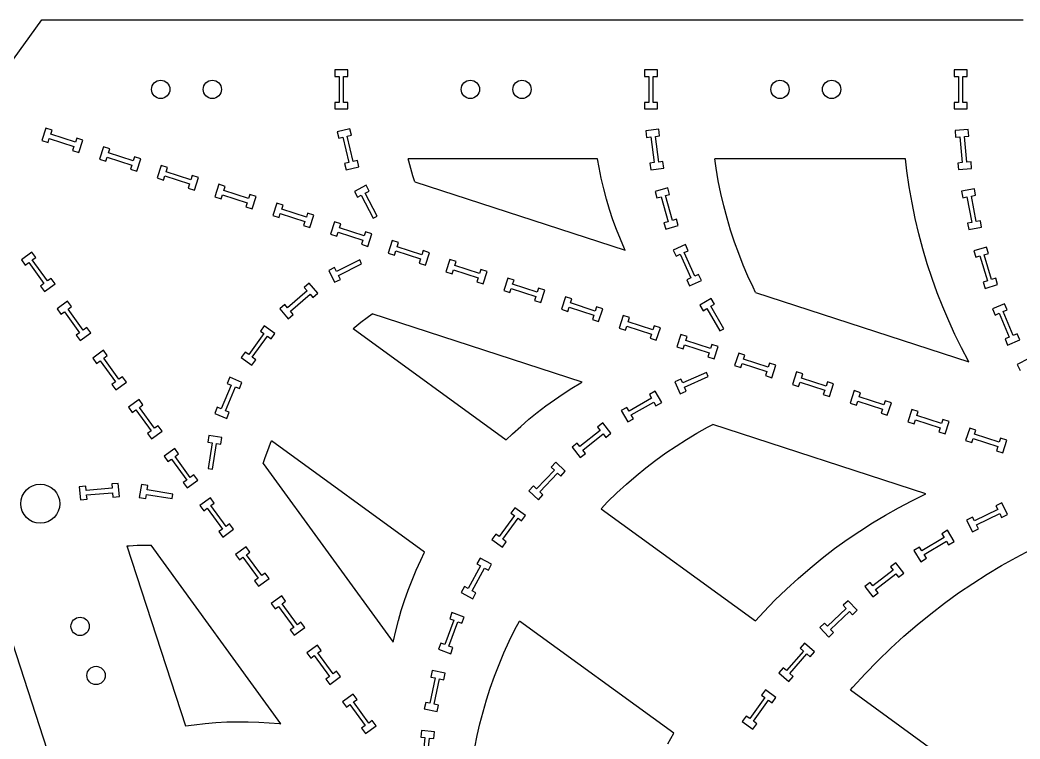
# Model space of a CAD drawing. Header units: inches. Extents: x 4 to 84.1, y 3.9 to 96.4.
# Drawn here: x 42.65 to 57.06, y 86.04 to 96.4 of the extents above; entities that cross this region are included whole.
import ezdxf

# ---------------------------------------------------------------- set-up
doc = ezdxf.new("R2010")
doc.units = ezdxf.units.IN
doc.layers.add('red', color=1, linetype='CONTINUOUS')

msp = doc.modelspace()

# ---------------------------------------------------------------- linework, layer by layer
for p, q in [((47.374, 95.682), (47.185, 95.682)), ((47.185, 95.682), (47.185, 95.587)), ((47.185, 95.587), (47.247, 95.587)), ((47.247, 95.587), (47.247, 95.213)), ((47.311, 95.587), (47.374, 95.587)), ((47.311, 95.213), (47.311, 95.587)), ((47.374, 95.587), (47.374, 95.682)), ((51.836, 95.682), (51.647, 95.682)), ((51.647, 95.682), (51.647, 95.587)), ((51.647, 95.587), (51.71, 95.587)), ((51.71, 95.587), (51.71, 95.213)), ((51.774, 95.587), (51.836, 95.587)), ((51.774, 95.213), (51.774, 95.587)), ((51.836, 95.587), (51.836, 95.682)), ((56.299, 95.682), (56.11, 95.682)), ((56.11, 95.682), (56.11, 95.587)), ((56.11, 95.587), (56.172, 95.587)), ((56.172, 95.587), (56.172, 95.213)), ((56.236, 95.587), (56.299, 95.587)), ((56.236, 95.213), (56.236, 95.587)), ((56.299, 95.587), (56.299, 95.682)), ((47.247, 95.213), (47.185, 95.213)), ((47.185, 95.213), (47.185, 95.118)), ((47.185, 95.118), (47.374, 95.118)), ((47.374, 95.213), (47.311, 95.213)), ((47.374, 95.118), (47.374, 95.213)), ((51.71, 95.213), (51.647, 95.213)), ((51.647, 95.213), (51.647, 95.118)), ((51.647, 95.118), (51.836, 95.118)), ((51.836, 95.213), (51.774, 95.213)), ((51.836, 95.118), (51.836, 95.213)), ((56.172, 95.213), (56.11, 95.213)), ((56.11, 95.213), (56.11, 95.118)), ((56.11, 95.118), (56.299, 95.118)), ((56.299, 95.213), (56.236, 95.213)), ((56.299, 95.118), (56.299, 95.213)), ((43.02, 94.843), (42.961, 94.663)), ((43.11, 94.814), (43.02, 94.843)), ((47.404, 94.832), (47.22, 94.789)), ((47.426, 94.74), (47.404, 94.832)), ((43.052, 94.634), (43.071, 94.693)), ((43.071, 94.693), (43.426, 94.578)), ((43.091, 94.754), (43.11, 94.814)), ((43.446, 94.639), (43.091, 94.754)), ((43.466, 94.698), (43.446, 94.639)), ((43.556, 94.669), (43.466, 94.698)), ((47.22, 94.789), (47.242, 94.696)), ((47.242, 94.696), (47.302, 94.711)), ((47.302, 94.711), (47.388, 94.347)), ((47.365, 94.725), (47.426, 94.74)), ((47.45, 94.362), (47.365, 94.725)), ((51.855, 94.825), (51.667, 94.801)), ((51.667, 94.801), (51.679, 94.706)), ((51.679, 94.706), (51.741, 94.714)), ((51.741, 94.714), (51.789, 94.344)), ((51.805, 94.722), (51.867, 94.73)), ((51.853, 94.352), (51.805, 94.722)), ((51.867, 94.73), (51.855, 94.825)), ((56.312, 94.822), (56.124, 94.805)), ((56.124, 94.805), (56.132, 94.71)), ((56.132, 94.71), (56.195, 94.716)), ((56.195, 94.716), (56.228, 94.344)), ((56.258, 94.722), (56.321, 94.727)), ((56.292, 94.35), (56.258, 94.722)), ((56.321, 94.727), (56.312, 94.822)), ((42.961, 94.663), (43.052, 94.634)), ((43.426, 94.578), (43.407, 94.519)), ((43.498, 94.489), (43.556, 94.669)), ((43.852, 94.573), (43.794, 94.393)), ((43.943, 94.543), (43.852, 94.573)), ((43.923, 94.484), (43.943, 94.543)), ((43.407, 94.519), (43.498, 94.489)), ((43.884, 94.364), (43.903, 94.423)), ((43.903, 94.423), (44.259, 94.308)), ((44.278, 94.368), (43.923, 94.484)), ((44.298, 94.428), (44.278, 94.368)), ((44.388, 94.398), (44.298, 94.428)), ((44.33, 94.219), (44.388, 94.398)), ((43.794, 94.393), (43.884, 94.364)), ((44.259, 94.308), (44.239, 94.248)), ((44.684, 94.302), (44.626, 94.123)), ((44.775, 94.273), (44.684, 94.302)), ((44.755, 94.213), (44.775, 94.273)), ((47.388, 94.347), (47.327, 94.333)), ((47.327, 94.333), (47.349, 94.24)), ((47.349, 94.24), (47.533, 94.283)), ((47.511, 94.376), (47.45, 94.362)), ((47.533, 94.283), (47.511, 94.376)), ((51.789, 94.344), (51.727, 94.336)), ((51.727, 94.336), (51.74, 94.241)), ((51.74, 94.241), (51.927, 94.266)), ((51.915, 94.36), (51.853, 94.352)), ((51.927, 94.266), (51.915, 94.36)), ((56.228, 94.344), (56.166, 94.338)), ((56.166, 94.338), (56.174, 94.243)), ((56.174, 94.243), (56.363, 94.26)), ((56.354, 94.355), (56.292, 94.35)), ((56.363, 94.26), (56.354, 94.355)), ((44.239, 94.248), (44.33, 94.219)), ((44.626, 94.123), (44.716, 94.093)), ((44.716, 94.093), (44.736, 94.153)), ((44.736, 94.153), (45.091, 94.037)), ((45.111, 94.098), (44.755, 94.213)), ((45.13, 94.157), (45.111, 94.098)), ((45.221, 94.128), (45.13, 94.157)), ((45.162, 93.948), (45.221, 94.128)), ((45.091, 94.037), (45.072, 93.978)), ((45.072, 93.978), (45.162, 93.948)), ((45.516, 94.032), (45.458, 93.852)), ((45.607, 94.002), (45.516, 94.032)), ((45.588, 93.943), (45.607, 94.002)), ((47.635, 94.017), (47.468, 93.93)), ((47.679, 93.932), (47.635, 94.017)), ((51.984, 93.979), (51.802, 93.928)), ((52.01, 93.887), (51.984, 93.979)), ((56.403, 93.967), (56.217, 93.932)), ((56.42, 93.874), (56.403, 93.967)), ((45.458, 93.852), (45.548, 93.823)), ((45.548, 93.823), (45.568, 93.882)), ((45.568, 93.882), (45.923, 93.767)), ((45.943, 93.828), (45.588, 93.943)), ((45.962, 93.887), (45.943, 93.828)), ((46.053, 93.858), (45.962, 93.887)), ((45.994, 93.678), (46.053, 93.858)), ((47.468, 93.93), (47.511, 93.845)), ((47.511, 93.845), (47.567, 93.874)), ((47.567, 93.874), (47.738, 93.542)), ((47.624, 93.903), (47.679, 93.932)), ((47.795, 93.571), (47.624, 93.903)), ((51.802, 93.928), (51.828, 93.836)), ((51.828, 93.836), (51.888, 93.853)), ((51.888, 93.853), (51.989, 93.493)), ((51.95, 93.87), (52.01, 93.887)), ((52.05, 93.511), (51.95, 93.87)), ((56.217, 93.932), (56.235, 93.839)), ((56.235, 93.839), (56.296, 93.85)), ((56.296, 93.85), (56.365, 93.483)), ((56.359, 93.862), (56.42, 93.874)), ((56.428, 93.495), (56.359, 93.862)), ((45.923, 93.767), (45.904, 93.707)), ((45.904, 93.707), (45.994, 93.678)), ((46.348, 93.762), (46.29, 93.582)), ((46.439, 93.732), (46.348, 93.762)), ((46.42, 93.673), (46.439, 93.732)), ((46.29, 93.582), (46.381, 93.552)), ((46.381, 93.552), (46.4, 93.612)), ((46.4, 93.612), (46.755, 93.496)), ((46.775, 93.557), (46.42, 93.673)), ((46.794, 93.617), (46.775, 93.557)), ((46.885, 93.587), (46.794, 93.617)), ((46.826, 93.408), (46.885, 93.587)), ((47.738, 93.542), (47.795, 93.571)), ((46.755, 93.496), (46.736, 93.437)), ((46.736, 93.437), (46.826, 93.408)), ((47.181, 93.491), (47.122, 93.311)), ((47.271, 93.462), (47.181, 93.491)), ((47.252, 93.402), (47.271, 93.462)), ((47.607, 93.287), (47.252, 93.402)), ((51.989, 93.493), (51.929, 93.476)), ((51.929, 93.476), (51.954, 93.385)), ((51.954, 93.385), (52.136, 93.436)), ((52.111, 93.527), (52.05, 93.511)), ((52.136, 93.436), (52.111, 93.527)), ((56.365, 93.483), (56.304, 93.472)), ((56.304, 93.472), (56.321, 93.378)), ((56.321, 93.378), (56.507, 93.413)), ((56.489, 93.507), (56.428, 93.495)), ((56.507, 93.413), (56.489, 93.507)), ((47.122, 93.311), (47.213, 93.282)), ((47.213, 93.282), (47.232, 93.341)), ((47.232, 93.341), (47.587, 93.226)), ((47.626, 93.346), (47.607, 93.287)), ((47.717, 93.317), (47.626, 93.346)), ((47.659, 93.137), (47.717, 93.317)), ((47.587, 93.226), (47.568, 93.167)), ((47.568, 93.167), (47.659, 93.137)), ((48.013, 93.221), (47.954, 93.041)), ((48.103, 93.191), (48.013, 93.221)), ((48.084, 93.132), (48.103, 93.191)), ((48.439, 93.016), (48.084, 93.132)), ((52.237, 93.162), (52.064, 93.084)), ((52.276, 93.075), (52.237, 93.162)), ((56.576, 93.126), (56.395, 93.072)), ((56.604, 93.035), (56.576, 93.126)), ((42.821, 93.054), (42.668, 92.943)), ((42.877, 92.977), (42.821, 93.054)), ((42.826, 92.941), (42.877, 92.977)), ((47.954, 93.041), (48.045, 93.012)), ((48.045, 93.012), (48.064, 93.071)), ((48.064, 93.071), (48.42, 92.956)), ((48.459, 93.076), (48.439, 93.016)), ((48.549, 93.046), (48.459, 93.076)), ((48.491, 92.867), (48.549, 93.046)), ((52.064, 93.084), (52.104, 92.997)), ((52.104, 92.997), (52.161, 93.023)), ((52.161, 93.023), (52.314, 92.682)), ((52.219, 93.049), (52.276, 93.075)), ((52.372, 92.709), (52.219, 93.049)), ((56.395, 93.072), (56.422, 92.981)), ((56.422, 92.981), (56.482, 92.999)), ((56.482, 92.999), (56.59, 92.641)), ((56.544, 93.017), (56.604, 93.035)), ((56.651, 92.659), (56.544, 93.017)), ((42.668, 92.943), (42.724, 92.866)), ((42.724, 92.866), (42.775, 92.903)), ((42.775, 92.903), (42.994, 92.601)), ((43.046, 92.638), (42.826, 92.941)), ((47.182, 92.831), (47.097, 92.788)), ((47.21, 92.775), (47.182, 92.831)), ((47.544, 92.942), (47.21, 92.775)), ((47.238, 92.718), (47.572, 92.885)), ((47.572, 92.885), (47.544, 92.942)), ((48.42, 92.956), (48.4, 92.896)), ((48.4, 92.896), (48.491, 92.867)), ((48.845, 92.95), (48.787, 92.771)), ((48.936, 92.921), (48.845, 92.95)), ((48.916, 92.861), (48.936, 92.921)), ((49.271, 92.746), (48.916, 92.861)), ((43.097, 92.675), (43.046, 92.638)), ((43.153, 92.598), (43.097, 92.675)), ((47.097, 92.788), (47.181, 92.619)), ((47.266, 92.662), (47.238, 92.718)), ((48.787, 92.771), (48.877, 92.741)), ((48.877, 92.741), (48.896, 92.801)), ((48.896, 92.801), (49.252, 92.685)), ((49.252, 92.685), (49.232, 92.626)), ((49.291, 92.806), (49.271, 92.746)), ((49.381, 92.776), (49.291, 92.806)), ((49.323, 92.596), (49.381, 92.776)), ((49.677, 92.68), (49.619, 92.5)), ((49.768, 92.651), (49.677, 92.68)), ((52.314, 92.682), (52.257, 92.657)), ((52.429, 92.734), (52.372, 92.709)), ((52.469, 92.647), (52.429, 92.734)), ((56.711, 92.677), (56.651, 92.659)), ((56.738, 92.586), (56.711, 92.677)), ((42.994, 92.601), (42.944, 92.564)), ((42.944, 92.564), (43, 92.487)), ((43, 92.487), (43.153, 92.598)), ((46.818, 92.607), (46.746, 92.545)), ((46.746, 92.545), (46.787, 92.497)), ((46.941, 92.464), (46.818, 92.607)), ((47.181, 92.619), (47.266, 92.662)), ((49.232, 92.626), (49.323, 92.596)), ((49.709, 92.471), (49.729, 92.53)), ((49.729, 92.53), (50.084, 92.415)), ((49.748, 92.591), (49.768, 92.651)), ((50.104, 92.476), (49.748, 92.591)), ((50.123, 92.535), (50.104, 92.476)), ((50.214, 92.506), (50.123, 92.535)), ((52.257, 92.657), (52.296, 92.57)), ((52.296, 92.57), (52.469, 92.647)), ((56.59, 92.641), (56.53, 92.623)), ((56.53, 92.623), (56.557, 92.532)), ((56.557, 92.532), (56.738, 92.586)), ((46.787, 92.497), (46.504, 92.253)), ((46.546, 92.205), (46.828, 92.449)), ((46.828, 92.449), (46.869, 92.402)), ((46.869, 92.402), (46.941, 92.464)), ((49.619, 92.5), (49.709, 92.471)), ((50.084, 92.415), (50.065, 92.355)), ((50.155, 92.326), (50.214, 92.506)), ((50.509, 92.41), (50.451, 92.23)), ((50.6, 92.38), (50.509, 92.41)), ((50.581, 92.321), (50.6, 92.38)), ((52.609, 92.387), (52.446, 92.292)), ((52.657, 92.305), (52.609, 92.387)), ((43.335, 92.346), (43.182, 92.235)), ((43.182, 92.235), (43.238, 92.158)), ((43.391, 92.269), (43.335, 92.346)), ((43.341, 92.233), (43.391, 92.269)), ((46.463, 92.3), (46.391, 92.238)), ((46.391, 92.238), (46.515, 92.095)), ((46.504, 92.253), (46.463, 92.3)), ((50.065, 92.355), (50.155, 92.326)), ((50.542, 92.2), (50.561, 92.26)), ((50.561, 92.26), (50.916, 92.144)), ((50.936, 92.205), (50.581, 92.321)), ((50.955, 92.265), (50.936, 92.205)), ((51.046, 92.235), (50.955, 92.265)), ((52.446, 92.292), (52.493, 92.21)), ((52.493, 92.21), (52.548, 92.241)), ((52.548, 92.241), (52.734, 91.918)), ((52.603, 92.273), (52.657, 92.305)), ((52.79, 91.95), (52.603, 92.273)), ((56.838, 92.309), (56.664, 92.235)), ((56.875, 92.221), (56.838, 92.309)), ((43.238, 92.158), (43.289, 92.195)), ((43.289, 92.195), (43.508, 91.893)), ((43.56, 91.931), (43.341, 92.233)), ((46.515, 92.095), (46.587, 92.157)), ((46.587, 92.157), (46.546, 92.205)), ((50.451, 92.23), (50.542, 92.2)), ((50.916, 92.144), (50.897, 92.085)), ((50.987, 92.056), (51.046, 92.235)), ((51.342, 92.139), (51.283, 91.959)), ((51.432, 92.11), (51.342, 92.139)), ((51.413, 92.05), (51.432, 92.11)), ((56.664, 92.235), (56.701, 92.147)), ((56.701, 92.147), (56.758, 92.172)), ((56.758, 92.172), (56.903, 91.827)), ((56.817, 92.197), (56.875, 92.221)), ((56.962, 91.852), (56.817, 92.197)), ((43.611, 91.967), (43.56, 91.931)), ((43.667, 91.89), (43.611, 91.967)), ((46.169, 91.993), (46.113, 91.916)), ((46.322, 91.882), (46.169, 91.993)), ((50.897, 92.085), (50.987, 92.056)), ((51.283, 91.959), (51.374, 91.93)), ((51.374, 91.93), (51.393, 91.989)), ((51.393, 91.989), (51.748, 91.874)), ((51.768, 91.935), (51.413, 92.05)), ((51.787, 91.994), (51.768, 91.935)), ((51.878, 91.965), (51.787, 91.994)), ((51.819, 91.785), (51.878, 91.965)), ((52.734, 91.918), (52.79, 91.95)), ((43.508, 91.893), (43.458, 91.856)), ((43.458, 91.856), (43.514, 91.779)), ((43.514, 91.779), (43.667, 91.89)), ((46.164, 91.879), (45.944, 91.577)), ((45.996, 91.539), (46.216, 91.841)), ((46.113, 91.916), (46.164, 91.879)), ((46.216, 91.841), (46.266, 91.805)), ((46.266, 91.805), (46.322, 91.882)), ((51.748, 91.874), (51.729, 91.815)), ((51.729, 91.815), (51.819, 91.785)), ((52.174, 91.869), (52.115, 91.689)), ((52.264, 91.839), (52.174, 91.869)), ((52.245, 91.78), (52.264, 91.839)), ((56.903, 91.827), (56.846, 91.803)), ((56.846, 91.803), (56.882, 91.715)), ((57.02, 91.877), (56.962, 91.852)), ((57.057, 91.789), (57.02, 91.877)), ((52.115, 91.689), (52.206, 91.66)), ((52.206, 91.66), (52.225, 91.719)), ((52.225, 91.719), (52.58, 91.604)), ((52.6, 91.665), (52.245, 91.78)), ((52.619, 91.724), (52.6, 91.665)), ((52.71, 91.695), (52.619, 91.724)), ((52.652, 91.515), (52.71, 91.695)), ((56.882, 91.715), (57.057, 91.789)), ((43.85, 91.639), (43.697, 91.528)), ((43.697, 91.528), (43.753, 91.45)), ((43.906, 91.562), (43.85, 91.639)), ((43.855, 91.525), (43.906, 91.562)), ((44.075, 91.223), (43.855, 91.525)), ((45.894, 91.614), (45.838, 91.536)), ((45.838, 91.536), (45.991, 91.425)), ((45.944, 91.577), (45.894, 91.614)), ((46.047, 91.502), (45.996, 91.539)), ((52.58, 91.604), (52.561, 91.544)), ((52.561, 91.544), (52.652, 91.515)), ((53.006, 91.598), (52.947, 91.419)), ((53.096, 91.569), (53.006, 91.598)), ((53.077, 91.51), (53.096, 91.569)), ((57.186, 91.522), (57.019, 91.433)), ((43.753, 91.45), (43.803, 91.487)), ((43.803, 91.487), (44.023, 91.185)), ((45.991, 91.425), (46.047, 91.502)), ((52.947, 91.419), (53.038, 91.389)), ((53.038, 91.389), (53.057, 91.449)), ((53.057, 91.449), (53.413, 91.333)), ((53.432, 91.394), (53.077, 91.51)), ((53.452, 91.454), (53.432, 91.394)), ((53.542, 91.424), (53.452, 91.454)), ((53.484, 91.244), (53.542, 91.424)), ((57.019, 91.433), (57.064, 91.349)), ((44.125, 91.259), (44.075, 91.223)), ((44.181, 91.182), (44.125, 91.259)), ((45.673, 91.25), (45.636, 91.162)), ((45.847, 91.177), (45.673, 91.25)), ((52.54, 91.32), (52.199, 91.168)), ((52.225, 91.11), (52.566, 91.261)), ((52.566, 91.261), (52.54, 91.32)), ((53.413, 91.333), (53.393, 91.274)), ((53.393, 91.274), (53.484, 91.244)), ((53.838, 91.328), (53.78, 91.148)), ((53.929, 91.299), (53.838, 91.328)), ((53.909, 91.239), (53.929, 91.299)), ((54.265, 91.124), (53.909, 91.239)), ((44.023, 91.185), (43.972, 91.148)), ((43.972, 91.148), (44.028, 91.071)), ((44.028, 91.071), (44.181, 91.182)), ((45.694, 91.138), (45.549, 90.794)), ((45.608, 90.769), (45.753, 91.113)), ((45.636, 91.162), (45.694, 91.138)), ((45.753, 91.113), (45.81, 91.089)), ((45.81, 91.089), (45.847, 91.177)), ((52.173, 91.225), (52.086, 91.186)), ((52.086, 91.186), (52.163, 91.014)), ((52.199, 91.168), (52.173, 91.225)), ((52.25, 91.052), (52.225, 91.11)), ((53.78, 91.148), (53.87, 91.119)), ((53.87, 91.119), (53.89, 91.178)), ((53.89, 91.178), (54.245, 91.063)), ((54.284, 91.183), (54.265, 91.124)), ((54.374, 91.154), (54.284, 91.183)), ((54.316, 90.974), (54.374, 91.154)), ((51.751, 90.948), (51.426, 90.763)), ((51.802, 91.05), (51.72, 91.003)), ((51.72, 91.003), (51.751, 90.948)), ((51.896, 90.886), (51.802, 91.05)), ((52.163, 91.014), (52.25, 91.052)), ((54.245, 91.063), (54.225, 91.003)), ((54.225, 91.003), (54.316, 90.974)), ((54.67, 91.058), (54.612, 90.878)), ((54.761, 91.028), (54.67, 91.058)), ((54.741, 90.969), (54.761, 91.028)), ((55.097, 90.853), (54.741, 90.969)), ((44.364, 90.931), (44.211, 90.82)), ((44.211, 90.82), (44.267, 90.743)), ((44.42, 90.854), (44.364, 90.931)), ((44.369, 90.817), (44.42, 90.854)), ((44.589, 90.515), (44.369, 90.817)), ((45.491, 90.818), (45.454, 90.73)), ((45.549, 90.794), (45.491, 90.818)), ((51.395, 90.817), (51.313, 90.77)), ((51.426, 90.763), (51.395, 90.817)), ((51.458, 90.708), (51.782, 90.893)), ((51.782, 90.893), (51.813, 90.839)), ((51.813, 90.839), (51.896, 90.886)), ((54.612, 90.878), (54.702, 90.848)), ((54.702, 90.848), (54.722, 90.908)), ((54.722, 90.908), (55.077, 90.792)), ((55.116, 90.913), (55.097, 90.853)), ((55.207, 90.883), (55.116, 90.913)), ((55.148, 90.704), (55.207, 90.883)), ((44.267, 90.743), (44.318, 90.779)), ((44.318, 90.779), (44.537, 90.477)), ((45.454, 90.73), (45.628, 90.657)), ((45.665, 90.745), (45.608, 90.769)), ((45.628, 90.657), (45.665, 90.745)), ((51.313, 90.77), (51.406, 90.606)), ((51.406, 90.606), (51.489, 90.653)), ((51.489, 90.653), (51.458, 90.708)), ((55.077, 90.792), (55.058, 90.733)), ((55.058, 90.733), (55.148, 90.704)), ((55.502, 90.787), (55.444, 90.608)), ((55.593, 90.758), (55.502, 90.787)), ((55.574, 90.698), (55.593, 90.758)), ((55.929, 90.583), (55.574, 90.698)), ((44.639, 90.551), (44.589, 90.515)), ((44.695, 90.474), (44.639, 90.551)), ((51.047, 90.592), (50.972, 90.532)), ((50.972, 90.532), (51.011, 90.483)), ((51.164, 90.443), (51.047, 90.592)), ((55.444, 90.608), (55.535, 90.578)), ((55.535, 90.578), (55.554, 90.638)), ((55.554, 90.638), (55.909, 90.522)), ((55.909, 90.522), (55.89, 90.463)), ((55.948, 90.642), (55.929, 90.583)), ((56.039, 90.613), (55.948, 90.642)), ((55.98, 90.433), (56.039, 90.613)), ((56.335, 90.517), (56.276, 90.337)), ((56.425, 90.487), (56.335, 90.517)), ((44.537, 90.477), (44.487, 90.44)), ((44.487, 90.44), (44.543, 90.363)), ((44.543, 90.363), (44.695, 90.474)), ((45.368, 90.409), (45.354, 90.315)), ((45.555, 90.381), (45.368, 90.409)), ((45.541, 90.286), (45.555, 90.381)), ((51.011, 90.483), (50.718, 90.252)), ((50.758, 90.201), (51.051, 90.433)), ((51.051, 90.433), (51.089, 90.384)), ((51.089, 90.384), (51.164, 90.443)), ((55.89, 90.463), (55.98, 90.433)), ((56.367, 90.308), (56.386, 90.367)), ((56.386, 90.367), (56.741, 90.252)), ((56.406, 90.428), (56.425, 90.487)), ((56.761, 90.313), (56.406, 90.428)), ((56.78, 90.372), (56.761, 90.313)), ((56.871, 90.343), (56.78, 90.372)), ((44.878, 90.223), (44.725, 90.112)), ((44.934, 90.146), (44.878, 90.223)), ((45.354, 90.315), (45.416, 90.305)), ((45.416, 90.305), (45.359, 89.936)), ((45.423, 89.927), (45.479, 90.296)), ((45.479, 90.296), (45.541, 90.286)), ((50.679, 90.301), (50.605, 90.242)), ((50.605, 90.242), (50.722, 90.093)), ((50.718, 90.252), (50.679, 90.301)), ((56.276, 90.337), (56.367, 90.308)), ((56.741, 90.252), (56.722, 90.192)), ((56.813, 90.163), (56.871, 90.343)), ((44.725, 90.112), (44.781, 90.035)), ((44.884, 90.109), (44.934, 90.146)), ((45.103, 89.807), (44.884, 90.109)), ((50.722, 90.093), (50.797, 90.152)), ((50.797, 90.152), (50.758, 90.201)), ((56.722, 90.192), (56.813, 90.163)), ((44.781, 90.035), (44.832, 90.071)), ((44.832, 90.071), (45.051, 89.769)), ((45.359, 89.936), (45.423, 89.927)), ((50.37, 90.025), (50.304, 89.956)), ((50.304, 89.956), (50.35, 89.913)), ((50.507, 89.895), (50.37, 90.025)), ((45.154, 89.844), (45.103, 89.807)), ((45.21, 89.767), (45.154, 89.844)), ((50.35, 89.913), (50.093, 89.641)), ((50.14, 89.597), (50.396, 89.869)), ((50.396, 89.869), (50.442, 89.826)), ((50.442, 89.826), (50.507, 89.895)), ((43.598, 89.681), (43.503, 89.673)), ((43.503, 89.673), (43.519, 89.485)), ((43.603, 89.619), (43.598, 89.681)), ((43.975, 89.65), (43.603, 89.619)), ((44.065, 89.721), (43.97, 89.713)), ((43.97, 89.713), (43.975, 89.65)), ((44.081, 89.532), (44.065, 89.721)), ((44.397, 89.703), (44.366, 89.517)), ((44.491, 89.688), (44.397, 89.703)), ((44.481, 89.626), (44.491, 89.688)), ((45.051, 89.769), (45.001, 89.733)), ((45.001, 89.733), (45.057, 89.655)), ((45.057, 89.655), (45.21, 89.767)), ((50.048, 89.684), (49.982, 89.615)), ((50.093, 89.641), (50.048, 89.684)), ((43.608, 89.555), (43.981, 89.587)), ((43.614, 89.493), (43.608, 89.555)), ((43.981, 89.587), (43.986, 89.524)), ((43.986, 89.524), (44.081, 89.532)), ((44.366, 89.517), (44.46, 89.501)), ((44.46, 89.501), (44.47, 89.563)), ((44.47, 89.563), (44.839, 89.502)), ((44.849, 89.566), (44.481, 89.626)), ((44.839, 89.502), (44.849, 89.566)), ((45.393, 89.515), (45.24, 89.404)), ((45.449, 89.438), (45.393, 89.515)), ((49.982, 89.615), (50.12, 89.485)), ((50.12, 89.485), (50.185, 89.554)), ((50.185, 89.554), (50.14, 89.597)), ((43.519, 89.485), (43.614, 89.493)), ((45.24, 89.404), (45.296, 89.327)), ((45.296, 89.327), (45.346, 89.364)), ((45.346, 89.364), (45.566, 89.061)), ((45.398, 89.401), (45.449, 89.438)), ((45.618, 89.099), (45.398, 89.401)), ((49.78, 89.37), (49.724, 89.293)), ((49.933, 89.259), (49.78, 89.37)), ((56.798, 89.441), (56.712, 89.399)), ((56.712, 89.399), (56.74, 89.343)), ((56.881, 89.271), (56.798, 89.441)), ((49.774, 89.256), (49.555, 88.954)), ((49.606, 88.916), (49.826, 89.218)), ((49.724, 89.293), (49.774, 89.256)), ((49.826, 89.218), (49.877, 89.182)), ((49.877, 89.182), (49.933, 89.259)), ((56.377, 89.235), (56.291, 89.193)), ((56.404, 89.179), (56.377, 89.235)), ((56.74, 89.343), (56.404, 89.179)), ((56.432, 89.122), (56.768, 89.286)), ((56.768, 89.286), (56.795, 89.229)), ((56.795, 89.229), (56.881, 89.271)), ((45.668, 89.136), (45.618, 89.099)), ((45.724, 89.059), (45.668, 89.136)), ((56.291, 89.193), (56.374, 89.024)), ((56.374, 89.024), (56.46, 89.065)), ((56.46, 89.065), (56.432, 89.122)), ((45.566, 89.061), (45.515, 89.025)), ((45.515, 89.025), (45.571, 88.948)), ((45.571, 88.948), (45.724, 89.059)), ((49.504, 88.991), (49.448, 88.913)), ((49.555, 88.954), (49.504, 88.991)), ((55.966, 88.943), (55.646, 88.749)), ((56.015, 89.045), (55.933, 88.996)), ((55.933, 88.996), (55.966, 88.943)), ((56.113, 88.884), (56.015, 89.045)), ((45.907, 88.807), (45.754, 88.696)), ((45.963, 88.73), (45.907, 88.807)), ((49.448, 88.913), (49.601, 88.802)), ((49.601, 88.802), (49.657, 88.879)), ((49.657, 88.879), (49.606, 88.916)), ((55.614, 88.803), (55.532, 88.753)), ((55.646, 88.749), (55.614, 88.803)), ((55.679, 88.694), (55.999, 88.888)), ((55.999, 88.888), (56.031, 88.834)), ((56.031, 88.834), (56.113, 88.884)), ((45.754, 88.696), (45.81, 88.619)), ((45.81, 88.619), (45.861, 88.656)), ((45.861, 88.656), (46.08, 88.353)), ((45.912, 88.693), (45.963, 88.73)), ((46.132, 88.391), (45.912, 88.693)), ((49.278, 88.645), (49.232, 88.561)), ((49.444, 88.555), (49.278, 88.645)), ((55.532, 88.753), (55.63, 88.592)), ((55.63, 88.592), (55.712, 88.641)), ((55.712, 88.641), (55.679, 88.694)), ((49.287, 88.531), (49.108, 88.204)), ((49.164, 88.173), (49.343, 88.501)), ((49.232, 88.561), (49.287, 88.531)), ((49.343, 88.501), (49.398, 88.471)), ((49.398, 88.471), (49.444, 88.555)), ((55.272, 88.576), (55.196, 88.519)), ((55.196, 88.519), (55.234, 88.469)), ((55.386, 88.426), (55.272, 88.576)), ((46.08, 88.353), (46.029, 88.317)), ((46.085, 88.24), (46.238, 88.351)), ((46.182, 88.428), (46.132, 88.391)), ((46.238, 88.351), (46.182, 88.428)), ((55.234, 88.469), (54.937, 88.242)), ((54.976, 88.192), (55.273, 88.418)), ((55.273, 88.418), (55.311, 88.368)), ((55.311, 88.368), (55.386, 88.426)), ((46.029, 88.317), (46.085, 88.24)), ((49.053, 88.234), (49.008, 88.15)), ((49.108, 88.204), (49.053, 88.234)), ((54.899, 88.292), (54.823, 88.234)), ((54.823, 88.234), (54.938, 88.084)), ((54.937, 88.242), (54.899, 88.292)), ((46.421, 88.099), (46.268, 87.988)), ((46.477, 88.022), (46.421, 88.099)), ((49.008, 88.15), (49.173, 88.059)), ((49.219, 88.143), (49.164, 88.173)), ((49.173, 88.059), (49.219, 88.143)), ((54.938, 88.084), (55.014, 88.142)), ((55.014, 88.142), (54.976, 88.192)), ((46.268, 87.988), (46.324, 87.911)), ((46.324, 87.911), (46.375, 87.948)), ((46.375, 87.948), (46.594, 87.646)), ((46.427, 87.985), (46.477, 88.022)), ((46.646, 87.683), (46.427, 87.985)), ((54.557, 87.919), (54.286, 87.663)), ((54.584, 88.03), (54.514, 87.965)), ((54.514, 87.965), (54.557, 87.919)), ((54.713, 87.893), (54.584, 88.03)), ((48.874, 87.86), (48.841, 87.77)), ((48.841, 87.77), (48.899, 87.749)), ((49.051, 87.794), (48.874, 87.86)), ((49.018, 87.705), (49.051, 87.794)), ((54.33, 87.616), (54.601, 87.873)), ((54.601, 87.873), (54.644, 87.827)), ((54.644, 87.827), (54.713, 87.893)), ((46.594, 87.646), (46.544, 87.609)), ((46.6, 87.532), (46.753, 87.643)), ((46.697, 87.72), (46.646, 87.683)), ((46.753, 87.643), (46.697, 87.72)), ((48.899, 87.749), (48.769, 87.398)), ((48.829, 87.376), (48.959, 87.726)), ((48.959, 87.726), (49.018, 87.705)), ((54.243, 87.708), (54.173, 87.643)), ((54.173, 87.643), (54.303, 87.506)), ((54.286, 87.663), (54.243, 87.708)), ((46.544, 87.609), (46.6, 87.532)), ((54.303, 87.506), (54.372, 87.571)), ((54.372, 87.571), (54.33, 87.616)), ((46.935, 87.391), (46.783, 87.28)), ((46.991, 87.314), (46.935, 87.391)), ((48.711, 87.42), (48.678, 87.331)), ((48.769, 87.398), (48.711, 87.42)), ((48.888, 87.354), (48.829, 87.376)), ((48.855, 87.265), (48.888, 87.354)), ((53.956, 87.417), (53.894, 87.345)), ((53.894, 87.345), (53.941, 87.304)), ((54.099, 87.292), (53.956, 87.417)), ((46.783, 87.28), (46.839, 87.203)), ((46.839, 87.203), (46.889, 87.24)), ((46.889, 87.24), (47.109, 86.938)), ((46.941, 87.277), (46.991, 87.314)), ((47.16, 86.975), (46.941, 87.277)), ((48.678, 87.331), (48.855, 87.265)), ((53.941, 87.304), (53.695, 87.022)), ((53.743, 86.98), (53.989, 87.262)), ((53.989, 87.262), (54.036, 87.22)), ((54.036, 87.22), (54.099, 87.292)), ((53.648, 87.064), (53.585, 86.992)), ((53.695, 87.022), (53.648, 87.064)), ((47.109, 86.938), (47.058, 86.901)), ((47.114, 86.824), (47.267, 86.935)), ((47.211, 87.012), (47.16, 86.975)), ((47.267, 86.935), (47.211, 87.012)), ((48.632, 86.917), (48.556, 86.551)), ((48.59, 87.023), (48.571, 86.93)), ((48.571, 86.93), (48.632, 86.917)), ((48.775, 86.984), (48.59, 87.023)), ((48.619, 86.538), (48.695, 86.904)), ((48.695, 86.904), (48.756, 86.891)), ((48.756, 86.891), (48.775, 86.984)), ((53.585, 86.992), (53.727, 86.867)), ((53.727, 86.867), (53.79, 86.939)), ((53.79, 86.939), (53.743, 86.98)), ((47.058, 86.901), (47.114, 86.824)), ((47.45, 86.683), (47.297, 86.572)), ((47.506, 86.606), (47.45, 86.683)), ((53.384, 86.633), (53.165, 86.331)), ((53.39, 86.747), (53.334, 86.67)), ((53.334, 86.67), (53.384, 86.633)), ((53.543, 86.636), (53.39, 86.747)), ((53.487, 86.559), (53.543, 86.636)), ((47.297, 86.572), (47.353, 86.495)), ((47.353, 86.495), (47.403, 86.532)), ((47.403, 86.532), (47.623, 86.23)), ((47.455, 86.57), (47.506, 86.606)), ((47.675, 86.267), (47.455, 86.57)), ((48.495, 86.564), (48.475, 86.471)), ((48.556, 86.551), (48.495, 86.564)), ((48.68, 86.525), (48.619, 86.538)), ((48.66, 86.432), (48.68, 86.525)), ((53.217, 86.293), (53.436, 86.595)), ((53.436, 86.595), (53.487, 86.559)), ((48.475, 86.471), (48.66, 86.432)), ((53.114, 86.368), (53.058, 86.29)), ((53.165, 86.331), (53.114, 86.368)), ((47.623, 86.23), (47.572, 86.193)), ((47.572, 86.193), (47.628, 86.116)), ((47.628, 86.116), (47.781, 86.227)), ((47.725, 86.304), (47.675, 86.267)), ((47.781, 86.227), (47.725, 86.304)), ((53.058, 86.29), (53.211, 86.179)), ((53.211, 86.179), (53.267, 86.256)), ((53.267, 86.256), (53.217, 86.293)), ((48.433, 86.158), (48.423, 86.064)), ((48.423, 86.064), (48.485, 86.057)), ((48.621, 86.139), (48.433, 86.158)), ((48.485, 86.057), (48.447, 85.686)), ((48.51, 85.679), (48.549, 86.05)), ((48.549, 86.05), (48.611, 86.044)), ((48.611, 86.044), (48.621, 86.139))]:
    msp.add_line(p, q)
for centre, radius in [((44.676, 95.4), 0.132), ((45.42, 95.4), 0.132), ((49.139, 95.4), 0.132), ((49.883, 95.4), 0.132), ((53.601, 95.4), 0.132), ((54.345, 95.4), 0.132), ((42.94, 89.428), 0.282), ((43.515, 87.66), 0.132), ((43.745, 86.952), 0.132)]:
    msp.add_circle(centre, radius)
at = {"layer": 'red'}
for p, q in [((42.466, 95.717), (42.963, 96.4)), ((42.963, 96.4), (48.244, 96.4)), ((48.244, 96.4), (50.973, 96.4)), ((50.973, 96.4), (52.661, 96.4)), ((52.661, 96.4), (55.41, 96.4)), ((55.41, 96.4), (57.104, 96.4)), ((50.973, 94.4), (48.244, 94.4)), ((48.252, 94.367), (48.244, 94.4)), ((50.995, 94.274), (50.973, 94.4)), ((55.41, 94.4), (52.661, 94.4)), ((52.68, 94.265), (52.661, 94.4)), ((55.431, 94.224), (55.41, 94.4)), ((48.281, 94.258), (48.252, 94.367)), ((48.312, 94.152), (48.281, 94.258)), ((51.026, 94.119), (50.995, 94.274)), ((52.712, 94.081), (52.68, 94.265)), ((48.34, 94.066), (48.312, 94.152)), ((51.062, 93.966), (51.026, 94.119)), ((55.464, 93.994), (55.431, 94.224)), ((48.34, 94.066), (51.368, 93.083)), ((51.102, 93.816), (51.062, 93.966)), ((52.749, 93.899), (52.712, 94.081)), ((55.504, 93.766), (55.464, 93.994)), ((52.791, 93.72), (52.749, 93.899)), ((51.146, 93.668), (51.102, 93.816)), ((52.838, 93.544), (52.791, 93.72)), ((55.549, 93.541), (55.504, 93.766)), ((51.194, 93.522), (51.146, 93.668)), ((52.889, 93.37), (52.838, 93.544)), ((55.601, 93.32), (55.549, 93.541)), ((51.245, 93.379), (51.194, 93.522)), ((51.301, 93.239), (51.245, 93.379)), ((52.945, 93.2), (52.889, 93.37)), ((55.659, 93.101), (55.601, 93.32)), ((51.359, 93.101), (51.301, 93.239)), ((51.368, 93.083), (51.359, 93.101)), ((53.006, 93.032), (52.945, 93.2)), ((55.723, 92.887), (55.659, 93.101)), ((53.071, 92.868), (53.006, 93.032)), ((53.14, 92.706), (53.071, 92.868)), ((55.792, 92.675), (55.723, 92.887)), ((53.213, 92.547), (53.14, 92.706)), ((55.867, 92.468), (55.792, 92.675)), ((53.25, 92.471), (53.213, 92.547)), ((53.25, 92.471), (56.321, 91.473)), ((55.947, 92.264), (55.867, 92.468)), ((56.033, 92.064), (55.947, 92.264)), ((47.561, 92.044), (47.65, 92.112)), ((47.65, 92.112), (47.722, 92.164)), ((50.75, 91.181), (47.722, 92.164)), ((47.448, 91.951), (47.474, 91.973)), ((47.448, 91.951), (49.656, 90.347)), ((47.474, 91.973), (47.561, 92.044)), ((56.123, 91.867), (56.033, 92.064)), ((56.218, 91.674), (56.123, 91.867)), ((56.316, 91.483), (56.218, 91.674)), ((56.321, 91.473), (56.316, 91.483)), ((50.476, 91.013), (50.603, 91.094)), ((50.603, 91.094), (50.732, 91.171)), ((50.732, 91.171), (50.75, 91.181)), ((50.35, 90.927), (50.476, 91.013)), ((50.104, 90.744), (50.226, 90.838)), ((50.226, 90.838), (50.35, 90.927)), ((49.983, 90.646), (50.104, 90.744)), ((49.748, 90.436), (49.864, 90.543)), ((49.864, 90.543), (49.983, 90.646)), ((52.405, 90.444), (52.557, 90.53)), ((52.557, 90.53), (52.632, 90.569)), ((55.703, 89.571), (52.632, 90.569)), ((49.656, 90.347), (49.748, 90.436)), ((52.254, 90.354), (52.405, 90.444)), ((46.219, 90.197), (46.26, 90.301)), ((46.26, 90.301), (46.273, 90.333)), ((48.48, 88.729), (46.273, 90.333)), ((51.957, 90.159), (52.105, 90.259)), ((52.105, 90.259), (52.254, 90.354)), ((46.155, 90.007), (46.182, 90.092)), ((46.182, 90.092), (46.219, 90.197)), ((51.812, 90.054), (51.957, 90.159)), ((46.155, 90.007), (48.026, 87.431)), ((51.527, 89.828), (51.668, 89.944)), ((51.668, 89.944), (51.812, 90.054)), ((51.388, 89.708), (51.527, 89.828)), ((51.251, 89.583), (51.388, 89.708)), ((51.117, 89.453), (51.251, 89.583)), ((55.502, 89.47), (55.693, 89.567)), ((55.693, 89.567), (55.703, 89.571)), ((51.022, 89.355), (51.117, 89.453)), ((51.022, 89.355), (53.246, 87.739)), ((55.123, 89.263), (55.311, 89.369)), ((55.311, 89.369), (55.502, 89.47)), ((54.936, 89.151), (55.123, 89.263)), ((54.751, 89.033), (54.936, 89.151)), ((54.569, 88.91), (54.751, 89.033)), ((44.19, 88.819), (44.224, 88.822)), ((44.19, 88.819), (45.033, 86.224)), ((44.224, 88.822), (44.336, 88.828)), ((44.336, 88.828), (44.447, 88.831)), ((44.447, 88.831), (44.537, 88.831)), ((46.408, 86.256), (44.537, 88.831)), ((54.211, 88.643), (54.388, 88.78)), ((54.388, 88.78), (54.569, 88.91)), ((48.424, 88.614), (48.48, 88.729)), ((54.035, 88.501), (54.211, 88.643)), ((56.795, 88.536), (57.006, 88.655)), ((57.006, 88.655), (57.219, 88.768)), ((48.359, 88.47), (48.424, 88.614)), ((53.863, 88.352), (54.035, 88.501)), ((56.586, 88.411), (56.795, 88.536)), ((48.298, 88.326), (48.359, 88.47)), ((53.694, 88.197), (53.863, 88.352)), ((56.38, 88.279), (56.586, 88.411)), ((43.131, 85.606), (42.288, 88.201)), ((48.241, 88.181), (48.298, 88.326)), ((56.175, 88.141), (56.38, 88.279)), ((48.19, 88.035), (48.241, 88.181)), ((53.528, 88.036), (53.694, 88.197)), ((55.974, 87.996), (56.175, 88.141)), ((48.143, 87.889), (48.19, 88.035)), ((53.366, 87.869), (53.528, 88.036)), ((55.775, 87.843), (55.974, 87.996)), ((48.101, 87.743), (48.143, 87.889)), ((53.246, 87.739), (53.366, 87.869)), ((55.579, 87.684), (55.775, 87.843)), ((48.063, 87.597), (48.101, 87.743)), ((49.782, 87.616), (49.846, 87.737)), ((52.07, 86.121), (49.846, 87.737)), ((55.387, 87.517), (55.579, 87.684)), ((48.03, 87.451), (48.063, 87.597)), ((49.7, 87.448), (49.782, 87.616)), ((55.197, 87.344), (55.387, 87.517)), ((48.026, 87.431), (48.03, 87.451)), ((49.623, 87.28), (49.7, 87.448)), ((55.012, 87.164), (55.197, 87.344)), ((49.552, 87.11), (49.623, 87.28)), ((49.486, 86.94), (49.552, 87.11)), ((54.83, 86.977), (55.012, 87.164)), ((49.426, 86.77), (49.486, 86.94)), ((54.652, 86.785), (54.83, 86.977)), ((49.371, 86.599), (49.426, 86.77)), ((54.616, 86.743), (54.652, 86.785)), ((54.616, 86.743), (56.845, 85.124)), ((49.321, 86.428), (49.371, 86.599)), ((49.277, 86.256), (49.321, 86.428)), ((45.033, 86.224), (45.159, 86.242)), ((45.159, 86.242), (45.316, 86.26)), ((45.316, 86.26), (45.473, 86.273)), ((45.473, 86.273), (45.628, 86.282)), ((45.628, 86.282), (45.782, 86.286)), ((45.782, 86.286), (45.936, 86.286)), ((45.936, 86.286), (46.088, 86.281)), ((46.088, 86.281), (46.238, 86.271)), ((46.238, 86.271), (46.388, 86.258)), ((46.388, 86.258), (46.408, 86.256)), ((49.238, 86.085), (49.277, 86.256)), ((49.203, 85.914), (49.238, 86.085)), ((51.983, 85.967), (52.07, 86.121))]:
    msp.add_line(p, q, dxfattribs=at)

doc.saveas('drawing.dxf')
